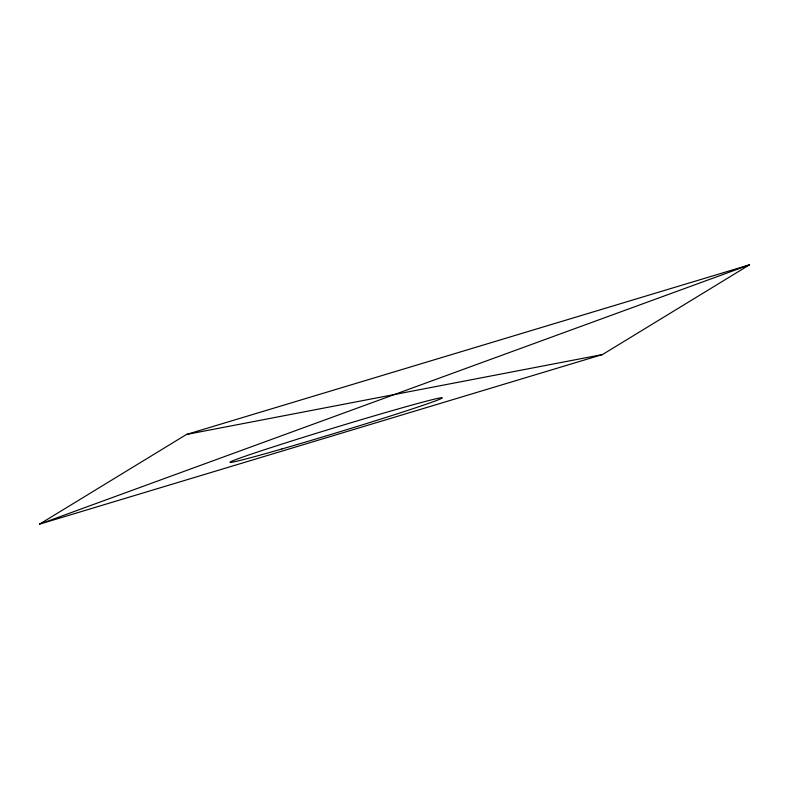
<?xml version="1.0" encoding="UTF-8"?>
<svg xmlns="http://www.w3.org/2000/svg" width="789" height="789" viewBox="0 0 789 789"><rect width="100%" height="100%" fill="white"/><g stroke="black" fill="none" stroke-linecap="round" stroke-linejoin="round"><path stroke-width="1.18" d="M39.45 524.192L186.48 434.463L749.55 264.808L602.52 354.537L39.45 524.192L749.55 264.808M186.48 434.463L602.52 354.537M281.9 448.961A110.756 2.702 -16.9 0 0 442.264 397.883A110.756 2.702 -16.9 0 0 284.73 443.201A110.756 2.702 -16.9 0 0 281.9 448.961"/></g></svg>
